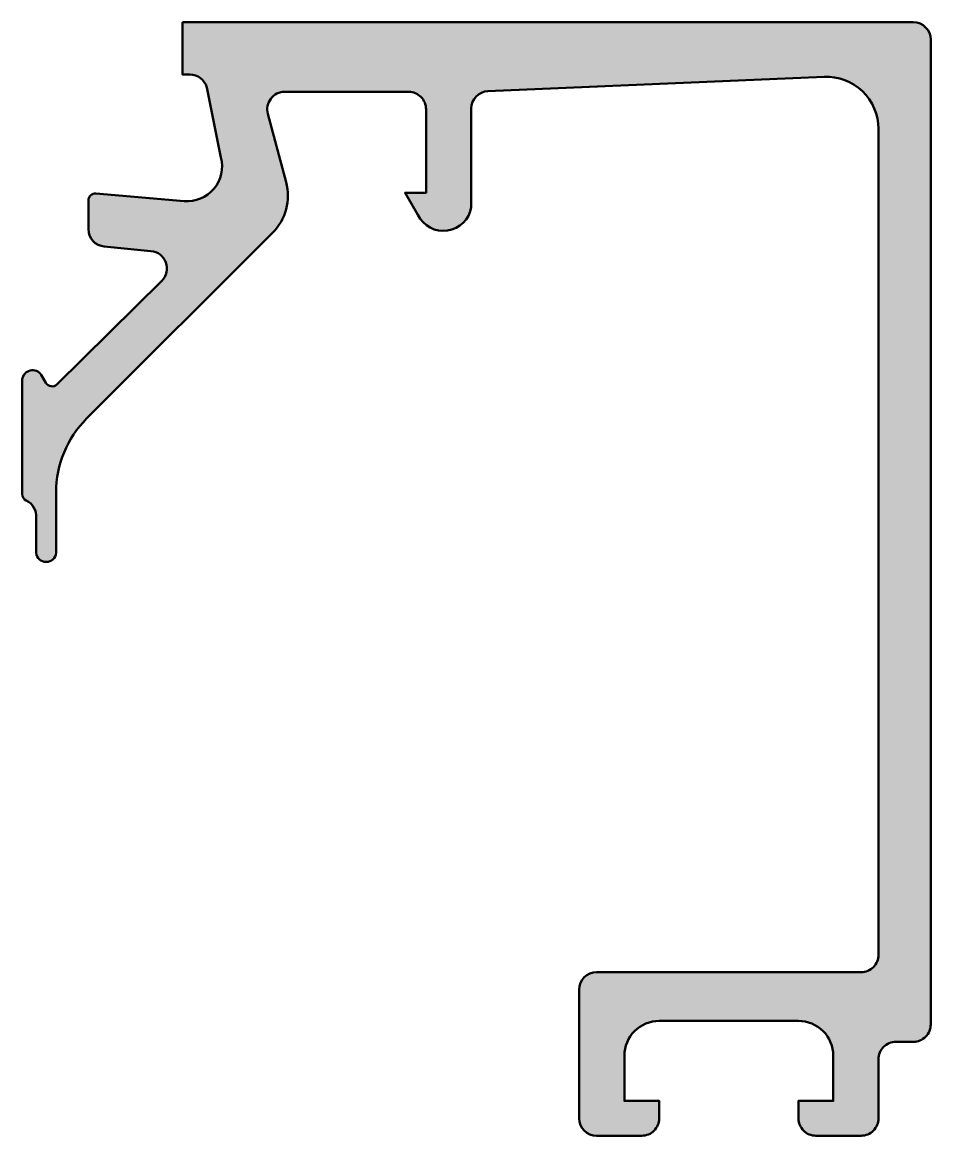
# Model space of a CAD drawing. Extents: x -4.1 to 22, y -32 to 0.
import ezdxf

# ---------------------------------------------------------------- set-up
doc = ezdxf.new("R2010")
doc.units = 0
doc.layers.add('0S-Alu contour', color=7, linetype='Continuous', lineweight=50)
doc.layers.add('0S-Alu hatch', color=252, linetype='Continuous', lineweight=25)

# ---------------------------------------------------------------- blocks, each defined once
blk = doc.blocks.new('189230__61F3F950_CDAD_4B96_B160_6542A203F31A_')
at = {"layer": '0S-Alu hatch'}
h = blk.add_hatch(color=256, dxfattribs=at)
edge = h.paths.add_edge_path()
edge.add_line((0.5, 0), (0.5, -1.5))
edge.add_line((0.5, -1.5), (0.7159957885742188, -1.5))
edge.add_ellipse((0.7166083565375237, -1.998685296869548), major_axis=(-0.4986856730981742, 0), ratio=1, start_angle=194.8726062238537, end_angle=270.07038014060157, ccw=False)
edge.add_line((1.198587514539676, -1.870687282021991), (1.604799778559251, -3.886241287915169))
edge.add_ellipse((0.6387802942372783, -4.144435581229732), major_axis=(-0.9999289660720398, 0), ratio=1, start_angle=85.03890123063229, end_angle=194.9640326315715, ccw=False)
edge.add_line((0.552307085424733, -5.140618456683612), (-1.982602818670444, -4.919317161674094))
edge.add_arc((-1.999996948242188, -5.118559336567967), 0.1999999999999987, 85.01064557945564, 180)
edge.add_line((-2.199996948242186, -5.118559336567967), (-2.199996948242187, -5.947998046875))
edge.add_arc((-1.699401627816087, -5.947750116887438), 0.5005953818222738, 180.0283768947883, 264.9282530790567)
edge.add_line((-1.743655825938452, -6.446385557114398), (-0.4026374969150295, -6.574779610650646))
edge.add_ellipse((-0.4464966856198994, -7.072925834670684), major_axis=(-0.5000732835687893, 0), ratio=1, start_angle=135.0627370518561, end_angle=264.96837884107305, ccw=False)
edge.add_line((-0.0925045013427735, -7.42614364624023), (-3.106150398601693, -10.4061367842877))
edge.add_ellipse((-3.246775493270635, -10.26392362473715), major_axis=(-0.2000000000000006, 0), ratio=1, start_angle=30.001470864969804, end_angle=134.6783021468572, ccw=False)
edge.add_line((-3.419978006826793, -10.36392807112744), (-3.555288314819335, -10.12957763671875))
edge.add_arc((-3.80219289791383, -10.29996290270353), 0.2999883531368718, 34.60899310498965, 173.0809942364293)
edge.add_line((-4.09999656677246, -10.26382446289062), (-4.09999656677246, -13.56611945798112))
edge.add_arc((-3.899996566772469, -13.56611945798113), 0.1999999999999913, 180, 244.5584639014543)
edge.add_ellipse((-4.202678598968092, -14.20237552305615), major_axis=(-0.5045837018827755, 0), ratio=1, start_angle=175.0260589006566, end_angle=244.5584639014608, ccw=False)
edge.add_line((-3.699995040893554, -14.24612426757812), (-3.699995040893554, -15.24996948242187))
edge.add_arc((-3.414593696594238, -15.22337468530725), 0.2866377689025397, 185.3236681749728, 354.6763318250278)
edge.add_line((-3.12919235229492, -15.24996948242187), (-3.12919807434082, -13.51105880737305))
edge.add_ellipse((-0.1266996656882435, -13.51173350487072), major_axis=(-3.002498484458896, 0), ratio=1, start_angle=315.03814583040685, end_angle=359.9871249495545, ccw=False)
edge.add_line((-2.251199722290037, -11.39006042480468), (3.093978881835938, -6.043975830078125))
edge.add_arc((2.033879472144998, -4.984231999221222), 1.498955551531245, 315.0096106947409, 374.9884409049408)
edge.add_line((3.481837590714767, -4.596565864081411), (2.955211959988228, -2.628724149845282))
edge.add_ellipse((3.438622914852161, -2.500203312753378), major_axis=(-0.5002037153493195, 0), ratio=1, start_angle=-89.92730594439689, end_angle=14.888391287027503, ccw=False)
edge.add_line((3.437988281249999, -1.999999999999999), (6.999984741210937, -2))
edge.add_ellipse((6.999997622787118, -2.499987118423818), major_axis=(-0.4999871185897581, 0), ratio=1, start_angle=179.9985238421549, end_angle=270.0014761579274, ccw=False)
edge.add_line((7.499984741210937, -2.499999999999282), (7.499984741210937, -4.899993896484375))
edge.add_line((7.499984741210937, -4.899993896484375), (6.899978637695312, -4.899993896484375))
edge.add_line((6.899978637695312, -4.899993896484375), (7.268608093261718, -5.531219482421875))
edge.add_arc((8.000902673319509, -5.188241468933975), 0.8086342001907414, 205.0965457917237, 351.182521092986)
edge.add_line((8.799980163574219, -5.31219482421875), (8.799980163574215, -2.479003906249998))
edge.add_ellipse((9.29862674711969, -2.47876127950212), major_axis=(-0.4986466425729852, 0), ratio=1, start_angle=-87.686098481827, end_angle=0.02787843738741458, ccw=False)
edge.add_line((9.278494276299261, -1.980521219121611), (18.93595886230469, -1.5670166015625))
edge.add_ellipse((19.00024408872099, -3.06535598475763), major_axis=(-1.499717805978497, 0), ratio=1, start_angle=180.0135069024648, end_angle=272.4567295375041, ccw=False)
edge.add_line((20.49996185302735, -3.065002441405662), (20.49996185302735, -26.7999382019043))
edge.add_ellipse((19.99996185302734, -26.7999382019043), major_axis=(-0.5000000000000036, 0), ratio=1, start_angle=89.9999999999996, end_angle=180, ccw=False)
edge.add_line((19.99996185302734, -27.29993820190431), (12.39994812011719, -27.2999382019043))
edge.add_arc((12.39999011960313, -27.79998020139024), 0.500042001249753, 90.00481238232658, 179.9951876176889)
edge.add_line((11.89994812011719, -27.79993820190443), (11.89994812011718, -31.49993896484375))
edge.add_arc((12.39999011960313, -31.49989696535781), 0.5000420012497476, 180.0048123823111, 269.9951876176738)
edge.add_line((12.39994812011718, -31.99993896484375), (13.69996643066406, -31.99993896484375))
edge.add_arc((13.69997675077461, -31.49994928495429), 0.4999896799959595, 269.9988173780338, 360.0011826222799)
edge.add_line((14.19996643066406, -31.4999389648437), (14.19996643066406, -30.99993896484375))
edge.add_line((14.19996643066406, -30.99993896484375), (13.19996643066406, -30.99993896484375))
edge.add_line((13.19996643066406, -30.99993896484375), (13.19996643066406, -29.699951171875))
edge.add_ellipse((14.19994878242055, -29.69993352363149), major_axis=(-0.9999823519122191, 0), ratio=1, start_angle=-90.00101118771482, end_angle=0.0010111877512031242, ccw=False)
edge.add_line((14.19996643066406, -28.699951171875), (18.19996643066406, -28.699951171875))
edge.add_ellipse((18.19998407890757, -29.6999335236315), major_axis=(-0.9999823519122333, 0), ratio=1, start_angle=179.998988812249, end_angle=270.00101118771414, ccw=False)
edge.add_line((19.19996643066407, -29.69995117187565), (19.19996643066406, -30.99993896484375))
edge.add_line((19.19996643066406, -30.99993896484375), (18.19996643066406, -30.99993896484375))
edge.add_line((18.19996643066406, -30.99993896484375), (18.19996643066406, -31.49993896484375))
edge.add_arc((18.69995611055351, -31.4999492849543), 0.4999896799959595, 179.9988173777201, 270.0011826219676)
edge.add_line((18.69996643066407, -31.99993896484375), (19.99998474121094, -31.99993896484375))
edge.add_arc((20.00022957937184, -31.50018380300466), 0.49975522181418, 269.9719298703999, 360.0280701296023)
edge.add_line((20.49998474121093, -31.49993896484374), (20.49995422363281, -29.79992675781251))
edge.add_ellipse((20.99975017182809, -29.79972270600778), major_axis=(-0.4997959898494213, 0), ratio=1, start_angle=-90.02339215954947, end_angle=0.02339215955112195, ccw=False)
edge.add_line((20.99995422363281, -29.2999267578125), (21.49998474121094, -29.2999267578125))
edge.add_arc((21.50028178795724, -28.80022380455881), 0.4997030415429059, 269.96594071985, 360.0340592801603)
edge.add_line((21.99998474121093, -28.79992675781242), (21.99995422363281, -0.5))
edge.add_arc((21.49995403631439, -0.5000001872573515), 0.5000001873184519, 2.14635366487e-05, 89.99910427101236)
edge.add_line((21.49996185302734, -7e-16), (0.5, 0))
at = {"layer": '0S-Alu contour', "color": 7}
for points in [[(0.5, 0), (0.5, -1.5), (0.7159957885742188, -1.5)], [(21.49996185302734, -7e-16), (0.5, 0)], [(21.99998474121093, -28.79992675781242), (21.99995422363281, -0.5)], [(9.278494276299261, -1.980521219121611), (18.93595886230469, -1.5670166015625)], [(1.198587514539676, -1.870687282021991), (1.604799778559251, -3.886241287915169)], [(3.437988281249999, -1.999999999999999), (6.999984741210937, -2)], [(7.499984741210937, -2.499999999999282), (7.499984741210937, -4.899993896484375), (6.899978637695312, -4.899993896484375), (7.268608093261718, -5.531219482421875)], [(8.799980163574219, -5.31219482421875), (8.799980163574215, -2.479003906249998)], [(3.481837590714767, -4.596565864081411), (2.955211959988228, -2.628724149845282)], [(20.49996185302735, -3.065002441405662), (20.49996185302735, -26.7999382019043)], [(-2.199996948242186, -5.118559336567967), (-2.199996948242187, -5.947998046875)], [(0.552307085424733, -5.140618456683612), (-1.982602818670444, -4.919317161674094)], [(-2.251199722290037, -11.39006042480468), (3.093978881835938, -6.043975830078125)], [(-1.743655825938452, -6.446385557114398), (-0.4026374969150295, -6.574779610650646)], [(-0.0925045013427735, -7.42614364624023), (-3.106150398601693, -10.4061367842877)], [(-3.419978006826793, -10.36392807112744), (-3.555288314819335, -10.12957763671875)], [(-4.09999656677246, -10.26382446289062), (-4.09999656677246, -13.56611945798112)], [(-3.12919235229492, -15.24996948242187), (-3.12919807434082, -13.51105880737305)], [(-3.699995040893554, -14.24612426757812), (-3.699995040893554, -15.24996948242187)], [(19.99996185302734, -27.29993820190431), (12.39994812011719, -27.2999382019043)], [(11.89994812011719, -27.79993820190443), (11.89994812011718, -31.49993896484375)], [(14.19996643066406, -28.699951171875), (18.19996643066406, -28.699951171875)], [(20.99995422363281, -29.2999267578125), (21.49998474121094, -29.2999267578125)], [(14.19996643066406, -31.4999389648437), (14.19996643066406, -30.99993896484375), (13.19996643066406, -30.99993896484375), (13.19996643066406, -29.699951171875)], [(19.19996643066407, -29.69995117187565), (19.19996643066406, -30.99993896484375), (18.19996643066406, -30.99993896484375), (18.19996643066406, -31.49993896484375)], [(20.49998474121093, -31.49993896484374), (20.49995422363281, -29.79992675781251)], [(12.39994812011718, -31.99993896484375), (13.69996643066406, -31.99993896484375)], [(18.69996643066407, -31.99993896484375), (19.99998474121094, -31.99993896484375)]]:
    blk.add_lwpolyline(points, dxfattribs=at)
for centre, radius, start, end in [((21.49995403631439, -0.5000001872573515), 0.5000001873184519, 2.14635366487e-05, 89.99910427101236), ((2.033879472144998, -4.984231999221222), 1.498955551531245, 315.0096106947409, 14.9884409049408), ((-1.999996948242188, -5.118559336567967), 0.1999999999999987, 85.01064557945564, 180), ((8.000902673319509, -5.188241468933975), 0.8086342001907414, 205.0965457917237, 351.182521092986), ((-1.699401627816087, -5.947750116887438), 0.5005953818222738, 180.0283768947883, 264.9282530790567), ((-3.80219289791383, -10.29996290270353), 0.2999883531368718, 34.60899310498965, 173.0809942364293), ((-3.899996566772469, -13.56611945798113), 0.1999999999999913, 180, 244.5584639014543), ((-3.414593696594238, -15.22337468530725), 0.2866377689025397, 185.3236681749728, 354.6763318250278), ((12.39999011960313, -27.79998020139024), 0.500042001249753, 90.00481238232658, 179.9951876176889), ((21.50028178795724, -28.80022380455881), 0.4997030415429059, 269.96594071985, 0.0340592801602417), ((12.39999011960313, -31.49989696535781), 0.5000420012497476, 180.0048123823111, 269.9951876176738), ((13.69997675077461, -31.49994928495429), 0.4999896799959595, 269.9988173780338, 0.0011826222798784), ((18.69995611055351, -31.4999492849543), 0.4999896799959595, 179.9988173777201, 270.0011826219676), ((20.00022957937184, -31.50018380300466), 0.49975522181418, 269.9719298703999, 0.0280701296022991)]:
    blk.add_arc(centre, radius, start, end, dxfattribs=at)
at = {"layer": '0S-Alu contour', "color": 7, "extrusion": (0, 0, -1)}
for centre, radius, start, end in [((-0.7166083565375237, -1.998685296869548), 0.4986856730981742, 89.92961985939841, 165.1273937761463), ((-19.00024408872099, -3.06535598475763), 1.499717805978497, 87.5432704624959, 179.9864930975352), ((-3.438622914852161, -2.500203312753378), 0.5002037153493195, 345.1116087129725, 89.92730594439684), ((-6.999997622787118, -2.499987118423818), 0.4999871185897581, 89.99852384207256, 180.0014761578452), ((-9.29862674711969, -2.47876127950212), 0.4986466425729853, 359.9721215626126, 87.68609848182705), ((-0.6387802942372783, -4.144435581229732), 0.9999289660720398, 165.0359673684285, 274.9610987693677), ((0.4464966856198994, -7.072925834670684), 0.5000732835687893, 95.03162115892697, 224.9372629481439), ((3.246775493270635, -10.26392362473715), 0.2000000000000006, 225.3216978531428, 329.9985291350302), ((0.1266996656882435, -13.51173350487072), 3.002498484458896, 0.012875050445443, 44.96185416959315), ((4.202678598968092, -14.20237552305615), 0.5045837018827755, 115.4415360985392, 184.9739410993435), ((-19.99996185302734, -26.7999382019043), 0.5000000000000036, 180, 270.0000000000004), ((-14.19994878242055, -29.69993352363149), 0.9999823519122193, 359.9989888122488, 90.00101118771472), ((-18.19998407890757, -29.6999335236315), 0.9999823519122335, 89.99898881228586, 180.0010111877512), ((-20.99975017182809, -29.79972270600778), 0.4997959898494213, 359.9766078404489, 90.02339215954959)]:
    blk.add_arc(centre, radius, start, end, dxfattribs=at)
blk = doc.blocks.new('189230__A133659C_25A9_4F8E_A910_88110298A6E2_')
at = {"layer": '0S-Alu contour', "color": 7}
blk.add_blockref('189230__61F3F950_CDAD_4B96_B160_6542A203F31A_', (0, 0), dxfattribs=at)

msp = doc.modelspace()

# ---------------------------------------------------------------- block references
at = {"layer": '0S-Alu contour', "color": 7}
msp.add_blockref('189230__A133659C_25A9_4F8E_A910_88110298A6E2_', (0, 0), dxfattribs=at)

doc.saveas('drawing.dxf')
